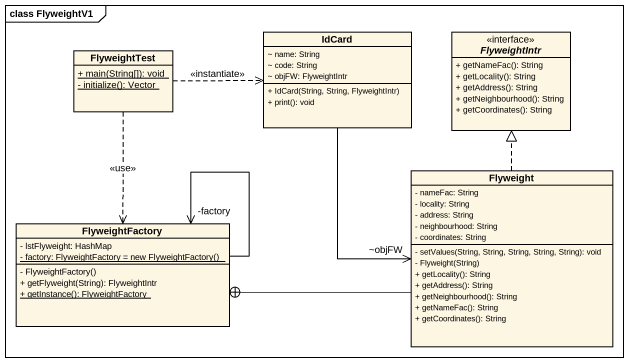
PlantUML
@startuml
mainframe class FlyweightV1
hide circle
hide empty members
skinparam classAttributeIconSize 0
class FlyweightTest {
  {static} + main(String[]): void
  {static} - initialize(): Vector
}
class IdCard {
  ~ name: String
  ~ code: String
  ~ objFW: FlyweightIntr
  + IdCard(String, String, FlyweightIntr)
  + print(): void
}
interface FlyweightIntr <<interface>> {
  + getNameFac(): String
  + getLocality(): String
  + getAddress(): String
  + getNeighbourhood(): String
  + getCoordinates(): String
}
class Flyweight {
  - nameFac: String
  - locality: String
  - address: String
  - neighbourhood: String
  - coordinates: String
  - setValues(String, String, String, String, String): void
  - Flyweight(String)
  + getLocality(): String
  + getAddress(): String
  + getNeighbourhood(): String
  + getNameFac(): String
  + getCoordinates(): String
}
class FlyweightFactory {
  - lstFlyweight: HashMap
  {static} {field} - factory: FlyweightFactory = new FlyweightFactory()
  - FlyweightFactory()
  + getFlyweight(String): FlyweightIntr
  {static} + getInstance(): FlyweightFactory
}
FlyweightTest .right.> IdCard : <<instantiate>>
FlyweightTest ..> FlyweightFactory : <<use>>
IdCard --> "~objFW" Flyweight
Flyweight .up.|> FlyweightIntr
Flyweight -left-+ FlyweightFactory
FlyweightFactory --> "-factory" FlyweightFactory
@enduml
